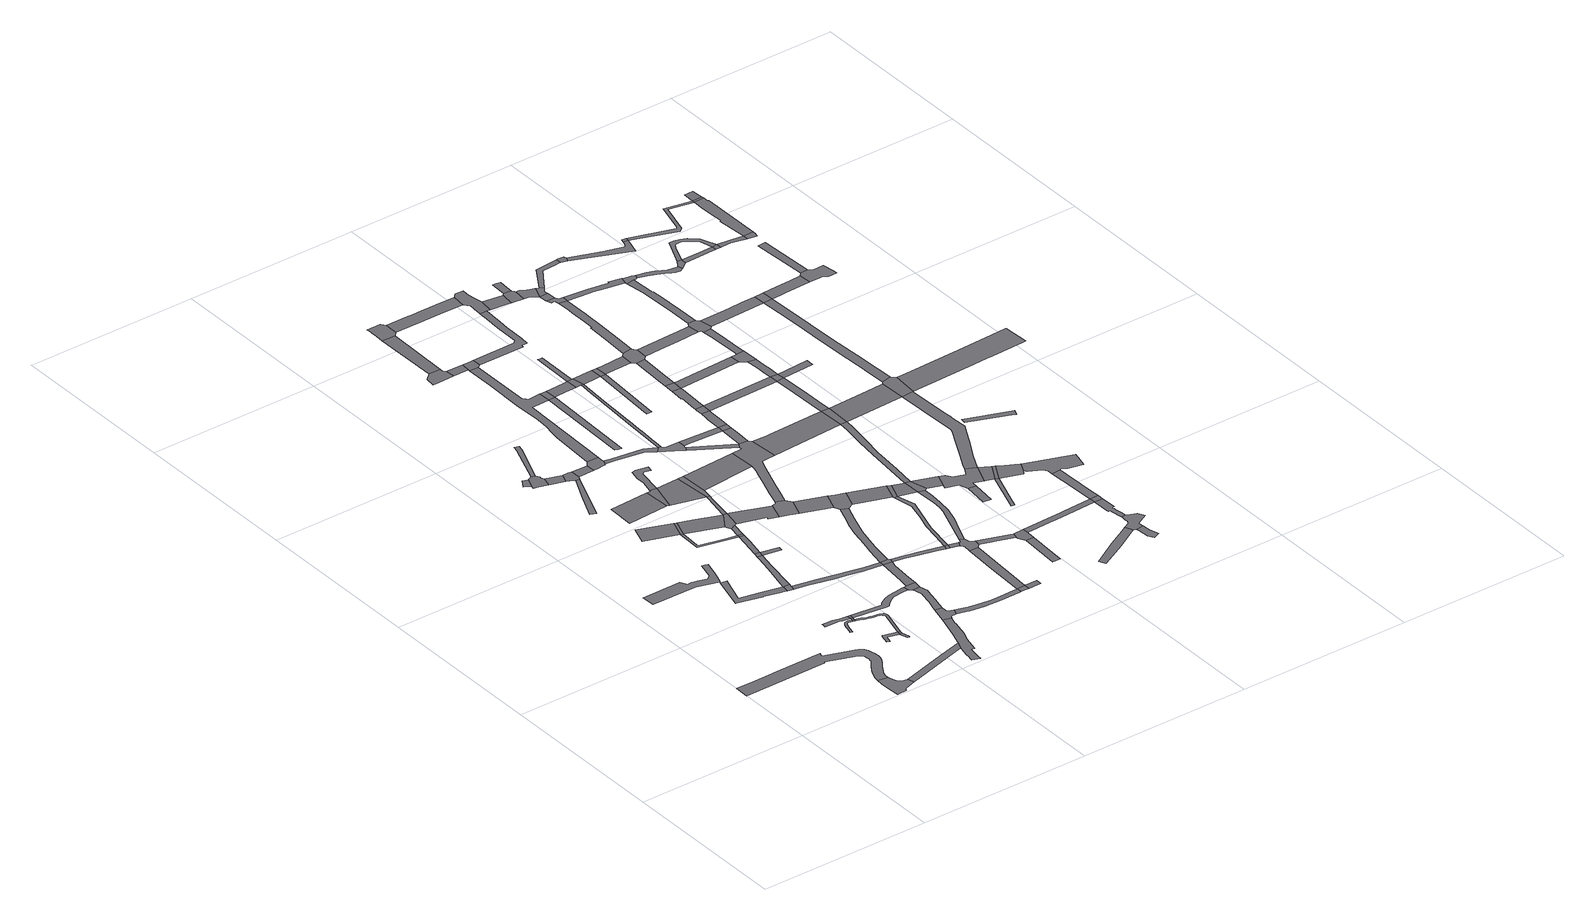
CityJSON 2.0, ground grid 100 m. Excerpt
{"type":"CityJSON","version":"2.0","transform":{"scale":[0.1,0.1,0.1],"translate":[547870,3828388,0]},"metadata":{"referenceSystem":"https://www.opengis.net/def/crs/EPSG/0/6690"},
"CityObjects":{
"road1":{"type":"Road","attributes":{"RoadStructureAttribute.sectionType":"1"},"geometry":[{"type":"MultiSurface","lod":"1","boundaries":[[[0,1,2,3,4,5,6,7,8,9,10,11,12,13,14,15,16,17,18,19,20,21,22,23,24,25,26,27,28,29,30,31,32,33,34,35,36,37,38,39,40,41,42]]]}]},
"road2":{"type":"Road","geometry":[{"type":"MultiSurface","lod":"1","boundaries":[[[41,43,44,45,46,47,48,49,50,51,52,53,54,55,42]]]}]},
"road3":{"type":"Road","attributes":{"RoadStructureAttribute.sectionType":"1"},"geometry":[{"type":"MultiSurface","lod":"1","boundaries":[[[56,57,58,59,60,61,62,63,64,65,66,67,68,69,70,71,72,73,74,75,76,77]]]}]},
"road4":{"type":"Road","attributes":{"RoadStructureAttribute.sectionType":"1"},"geometry":[{"type":"MultiSurface","lod":"1","boundaries":[[[78,79,80,51,50]]]}]},
"road5":{"type":"Road","attributes":{"RoadStructureAttribute.sectionType":"1"},"geometry":[{"type":"MultiSurface","lod":"1","boundaries":[[[81,82,83,84,85,86,87,88,89,90,91,92,93,94,95,96,97]]]}]},
"road6":{"type":"Road","geometry":[{"type":"MultiSurface","lod":"1","boundaries":[[[98,99,100,101,102,103,104,105,106]]]}]},
"road7":{"type":"Road","geometry":[{"type":"MultiSurface","lod":"1","boundaries":[[[107,108,109,110,111,112,113,114,115,116,117,118,119,120,121,122,123,124,125,126,127,128]]]}]},
"road8":{"type":"Road","geometry":[{"type":"MultiSurface","lod":"1","boundaries":[[[129,130,131,132,133,134,135,136,137,138,139]]]}]},
"road9":{"type":"Road","geometry":[{"type":"MultiSurface","lod":"1","boundaries":[[[128,127,140,141]]]}]},
"road10":{"type":"Road","attributes":{"RoadStructureAttribute.sectionType":"1"},"geometry":[{"type":"MultiSurface","lod":"1","boundaries":[[[105,128,141,142]]]}]},
"road11":{"type":"Road","geometry":[{"type":"MultiSurface","lod":"1","boundaries":[[[106,105,142,143]]]}]},
"road12":{"type":"Road","attributes":{"RoadStructureAttribute.sectionType":"1"},"geometry":[{"type":"MultiSurface","lod":"1","boundaries":[[[144,145,146,147,138]]]}]},
"road13":{"type":"Road","geometry":[{"type":"MultiSurface","lod":"1","boundaries":[[[139,138,147,148]]]}]},
"road14":{"type":"Road","geometry":[{"type":"MultiSurface","lod":"1","boundaries":[[[97,96,149,150,151,152]]]}]},
"road15":{"type":"Road","attributes":{"RoadStructureAttribute.sectionType":"1"},"geometry":[{"type":"MultiSurface","lod":"1","boundaries":[[[153,154,155,156,157,158,159,160,161,162,163,164,165,166,167,168,141,140,169,170,171,172,173,174,175,176,177,178,179,180,181,182,139,148]]]}]},
"road16":{"type":"Road","attributes":{"RoadStructureAttribute.sectionType":"1"},"geometry":[{"type":"MultiSurface","lod":"1","boundaries":[[[183,184,185,186]]]}]},
"road17":{"type":"Road","attributes":{"function":"3","RoadStructureAttribute.sectionType":"1"},"geometry":[{"type":"MultiSurface","lod":"1","boundaries":[[[187,188,189,190,191]]]}]},
"road18":{"type":"Road","geometry":[{"type":"MultiSurface","lod":"1","boundaries":[[[192,186,185,193,194,195,196,197,198,199,200,201]]]}]},
"road19":{"type":"Road","attributes":{"RoadStructureAttribute.sectionType":"1"},"geometry":[{"type":"MultiSurface","lod":"1","boundaries":[[[202,203,204,205,206,207]]]}]},
"road20":{"type":"Road","attributes":{"RoadStructureAttribute.sectionType":"1"},"geometry":[{"type":"MultiSurface","lod":"1","boundaries":[[[208,209,210,97,152,211,212,213]]]}]},
"road21":{"type":"Road","geometry":[{"type":"MultiSurface","lod":"1","boundaries":[[[191,190,214,215]]]}]},
"road22":{"type":"Road","attributes":{"RoadStructureAttribute.sectionType":"1"},"geometry":[{"type":"MultiSurface","lod":"1","boundaries":[[[197,196,216,217]]]}]},
"road23":{"type":"Road","attributes":{"RoadStructureAttribute.sectionType":"1"},"geometry":[{"type":"MultiSurface","lod":"1","boundaries":[[[218,219,220,221,222,223,224,225,226,227,228,229,230,231,232,233,234,235,236,237,238,239,240]]]}]},
"road24":{"type":"Road","attributes":{"RoadStructureAttribute.sectionType":"1"},"geometry":[{"type":"MultiSurface","lod":"1","boundaries":[[[241,242,243,244,245,246,247,248,249,250,143,142,251,252,253,254,255,256,257,258]]]}]},
"road25":{"type":"Road","attributes":{"function":"3","RoadStructureAttribute.sectionType":"1"},"geometry":[{"type":"MultiSurface","lod":"1","boundaries":[[[259,260,261,262]]]}]},
"road26":{"type":"Road","attributes":{"RoadStructureAttribute.sectionType":"1"},"geometry":[{"type":"MultiSurface","lod":"1","boundaries":[[[190,263,264,265,266,267,268,269,270,271,214]]]}]},
"road27":{"type":"Road","geometry":[{"type":"MultiSurface","lod":"1","boundaries":[[[272,208,213,273]]]}]},
"road28":{"type":"Road","attributes":{"RoadStructureAttribute.sectionType":"1"},"geometry":[{"type":"MultiSurface","lod":"1","boundaries":[[[274,275,276,277,192,201]]]}]},
"road29":{"type":"Road","geometry":[{"type":"MultiSurface","lod":"1","boundaries":[[[278,217,216,279,202,207,280,281]]]}]},
"road30":{"type":"Road","attributes":{"RoadStructureAttribute.sectionType":"1"},"geometry":[{"type":"MultiSurface","lod":"1","boundaries":[[[266,282,272,273,283,284]]]}]},
"road31":{"type":"Road","geometry":[{"type":"MultiSurface","lod":"1","boundaries":[[[285,286,287,273,213]]]}]},
"road32":{"type":"Road","attributes":{"function":"3","RoadStructureAttribute.sectionType":"1"},"geometry":[{"type":"MultiSurface","lod":"1","boundaries":[[[288,215,214,289,290]]]}]},
"road33":{"type":"Road","attributes":{"RoadStructureAttribute.sectionType":"1"},"geometry":[{"type":"MultiSurface","lod":"1","boundaries":[[[291,292,293,294,295,151,150,296,297,298,299,300,301,302,303,304,305]]]}]},
"road34":{"type":"Road","geometry":[{"type":"MultiSurface","lod":"1","boundaries":[[[267,266,284,306]]]}]},
"road35":{"type":"Road","attributes":{"RoadStructureAttribute.sectionType":"1"},"geometry":[{"type":"MultiSurface","lod":"1","boundaries":[[[281,280,307,308,309]]]}]},
"road36":{"type":"Road","attributes":{"RoadStructureAttribute.sectionType":"1"},"geometry":[{"type":"MultiSurface","lod":"1","boundaries":[[[310,311,267,306]]]}]},
"road37":{"type":"Road","geometry":[{"type":"MultiSurface","lod":"1","boundaries":[[[312,313,218,240,314,315,316,317,318,319,320,321,322]]]}]},
"road38":{"type":"Road","geometry":[{"type":"MultiSurface","lod":"1","boundaries":[[[323,324,259,262,325,326]]]}]},
"road39":{"type":"Road","geometry":[{"type":"MultiSurface","lod":"1","boundaries":[[[290,289,311,310,327,328]]]}]},
"road40":{"type":"Road","attributes":{"RoadStructureAttribute.sectionType":"1"},"geometry":[{"type":"MultiSurface","lod":"1","boundaries":[[[329,330,331,332,333,334,335,336,337,338,339,312,322]]]}]},
"road41":{"type":"Road","geometry":[{"type":"MultiSurface","lod":"1","boundaries":[[[340,309,308,307,341,342,343,344,345,346,347,348,349]]]}]},
"road42":{"type":"Road","geometry":[{"type":"MultiSurface","lod":"1","boundaries":[[[350,351,241,258,352,335,334,353]]]}]},
"road43":{"type":"Road","geometry":[{"type":"MultiSurface","lod":"1","boundaries":[[[354,326,325,355,356]]]}]},
"road44":{"type":"Road","attributes":{"RoadStructureAttribute.sectionType":"1"},"geometry":[{"type":"MultiSurface","lod":"1","boundaries":[[[356,357,358,290,328,359,360]]]}]},
"road45":{"type":"Road","geometry":[{"type":"MultiSurface","lod":"1","boundaries":[[[361,362,363,364,365,366,367,368,323,326]]]}]},
"road46":{"type":"Road","attributes":{"RoadStructureAttribute.sectionType":"1"},"geometry":[{"type":"MultiSurface","lod":"1","boundaries":[[[304,369,370,350,353,371,372,373,374]]]}]},
"road47":{"type":"Road","attributes":{"function":"3","RoadStructureAttribute.sectionType":"1"},"geometry":[{"type":"MultiSurface","lod":"1","boundaries":[[[328,327,375,376,377,378]]]}]},
"road48":{"type":"Road","attributes":{"RoadStructureAttribute.sectionType":"1"},"geometry":[{"type":"MultiSurface","lod":"1","boundaries":[[[379,354,356,360,380,381]]]}]},
"road49":{"type":"Road","geometry":[{"type":"MultiSurface","lod":"1","boundaries":[[[305,304,374,382,383,384]]]}]},
"road50":{"type":"Road","attributes":{"RoadStructureAttribute.sectionType":"1"},"geometry":[{"type":"MultiSurface","lod":"1","boundaries":[[[385,386,387,388,389,390,318,317,391,392,393,394,395,396,397,398,399,400]]]}]},
"road51":{"type":"Road","attributes":{"RoadStructureAttribute.sectionType":"1"},"geometry":[{"type":"MultiSurface","lod":"1","boundaries":[[[401,402,346,345,403,404,405,406]]]}]},
"road52":{"type":"Road","geometry":[{"type":"MultiSurface","lod":"1","boundaries":[[[407,408,409,410,411,412,413,414,415,416,417]]]}]},
"road53":{"type":"Road","geometry":[{"type":"MultiSurface","lod":"1","boundaries":[[[418,419,378,377,420,421,422,423]]]}]},
"road54":{"type":"Road","attributes":{"RoadStructureAttribute.sectionType":"1"},"geometry":[{"type":"MultiSurface","lod":"1","boundaries":[[[424,425,426,427,428,429,430,340,349,431,432,433,434,435,436,437,438,439,440,441,442]]]}]},
"road55":{"type":"Road","attributes":{"RoadStructureAttribute.sectionType":"1"},"geometry":[{"type":"MultiSurface","lod":"1","boundaries":[[[443,444,445,446,447,448,305,384,449,450,451,452,453]]]}]},
"road56":{"type":"Road","attributes":{"RoadStructureAttribute.sectionType":"1"},"geometry":[{"type":"MultiSurface","lod":"1","boundaries":[[[434,454,455,456,457,458]]]}]},
"road57":{"type":"Road","attributes":{"RoadStructureAttribute.sectionType":"1"},"geometry":[{"type":"MultiSurface","lod":"1","boundaries":[[[459,407,417,460]]]}]},
"road58":{"type":"Road","attributes":{"RoadStructureAttribute.sectionType":"1"},"geometry":[{"type":"MultiSurface","lod":"1","boundaries":[[[461,462,382,374,463,464,465,466,467]]]}]},
"road59":{"type":"Road","attributes":{"RoadStructureAttribute.sectionType":"1"},"geometry":[{"type":"MultiSurface","lod":"1","boundaries":[[[415,414,468,469]]]}]},
"road60":{"type":"Road","attributes":{"function":"3","RoadStructureAttribute.sectionType":"1"},"geometry":[{"type":"MultiSurface","lod":"1","boundaries":[[[470,379,381,471,472]]]}]},
"road61":{"type":"Road","geometry":[{"type":"MultiSurface","lod":"1","boundaries":[[[473,400,399,474,475,476]]]}]},
"road62":{"type":"Road","geometry":[{"type":"MultiSurface","lod":"1","boundaries":[[[406,405,477,478,479,480,481,482,483,484,485,486]]]}]},
"road63":{"type":"Road","attributes":{"function":"3","RoadStructureAttribute.sectionType":"1"},"geometry":[{"type":"MultiSurface","lod":"1","boundaries":[[[422,421,487,488]]]}]},
"road64":{"type":"Road","geometry":[{"type":"MultiSurface","lod":"1","boundaries":[[[489,490,491,492,459,460,493,494,495,496]]]}]},
"road65":{"type":"Road","geometry":[{"type":"MultiSurface","lod":"1","boundaries":[[[497,498,469,468,424,442,499,500]]]}]},
"road66":{"type":"Road","geometry":[{"type":"MultiSurface","lod":"1","boundaries":[[[501,502,435,434,458]]]}]},
"road67":{"type":"Road","geometry":[{"type":"MultiSurface","lod":"1","boundaries":[[[503,504,505,473,476]]]}]},
"road68":{"type":"Road","attributes":{"RoadStructureAttribute.sectionType":"1"},"geometry":[{"type":"MultiSurface","lod":"1","boundaries":[[[506,507,400,473,508]]]}]},
"road69":{"type":"Road","geometry":[{"type":"MultiSurface","lod":"1","boundaries":[[[467,466,509,510]]]}]},
"road70":{"type":"Road","attributes":{"RoadStructureAttribute.sectionType":"1"},"geometry":[{"type":"MultiSurface","lod":"1","boundaries":[[[511,512,513,514,406,486,515,516,517,518,519,520,521,522,523,524]]]}]},
"road71":{"type":"Road","geometry":[{"type":"MultiSurface","lod":"1","boundaries":[[[525,526,527,528,470,472,529,530,531,532,533,418,423,534,535,536,537,538,539,540,541,542,543,544,545]]]}]},
"road72":{"type":"Road","geometry":[{"type":"MultiSurface","lod":"1","boundaries":[[[546,488,487,443,453,547,548]]]}]},
"road73":{"type":"Road","attributes":{"RoadStructureAttribute.sectionType":"1"},"geometry":[{"type":"MultiSurface","lod":"1","boundaries":[[[510,509,549,550]]]}]},
"road74":{"type":"Road","attributes":{"RoadStructureAttribute.sectionType":"1"},"geometry":[{"type":"MultiSurface","lod":"1","boundaries":[[[551,552,501,458,553,554,555]]]}]},
"road75":{"type":"Road","attributes":{"RoadStructureAttribute.sectionType":"1"},"geometry":[{"type":"MultiSurface","lod":"1","boundaries":[[[556,557,479,478,558,559,526,525]]]}]},
"road76":{"type":"Road","geometry":[{"type":"MultiSurface","lod":"1","boundaries":[[[560,561,562,550,549,563,564,565,566,506,508,567,568,569,570,571,572,573]]]}]},
"road77":{"type":"Road","attributes":{"RoadStructureAttribute.sectionType":"1"},"geometry":[{"type":"MultiSurface","lod":"1","boundaries":[[[574,575,483,482,481,576,577,578,579]]]}]},
"road78":{"type":"Road","attributes":{"RoadStructureAttribute.sectionType":"1"},"geometry":[{"type":"MultiSurface","lod":"1","boundaries":[[[580,581,582,583,584,585,586,587,467,510]]]}]},
"road79":{"type":"Road","geometry":[{"type":"MultiSurface","lod":"1","boundaries":[[[588,589,551,555,590,511,524]]]}]},
"road80":{"type":"Road","attributes":{"function":"3","RoadStructureAttribute.sectionType":"1"},"geometry":[{"type":"MultiSurface","lod":"1","boundaries":[[[548,547,591,592]]]}]},
"road81":{"type":"Road","geometry":[{"type":"MultiSurface","lod":"1","boundaries":[[[593,594,595,551,589]]]}]},
"road82":{"type":"Road","attributes":{"RoadStructureAttribute.sectionType":"1"},"geometry":[{"type":"MultiSurface","lod":"1","boundaries":[[[596,597,598,599,600,601,602,603,500,499,604,605,606,607,608,609,610,611,612]]]}]},
"road83":{"type":"Road","attributes":{"RoadStructureAttribute.sectionType":"1"},"geometry":[{"type":"MultiSurface","lod":"1","boundaries":[[[613,614,615,616,617,495,494,618,619,620,621,622,623]]]}]},
"road84":{"type":"Road","attributes":{"RoadStructureAttribute.sectionType":"1"},"geometry":[{"type":"MultiSurface","lod":"1","boundaries":[[[624,625,626,627,628]]]}]},
"road85":{"type":"Road","attributes":{"RoadStructureAttribute.sectionType":"1"},"geometry":[{"type":"MultiSurface","lod":"1","boundaries":[[[629,630,588,524,631,632,624]]]}]},
"road86":{"type":"Road","geometry":[{"type":"MultiSurface","lod":"1","boundaries":[[[578,633,634,545,544,635,636,637]]]}]},
"road87":{"type":"Road","attributes":{"RoadStructureAttribute.sectionType":"1"},"geometry":[{"type":"MultiSurface","lod":"1","boundaries":[[[638,569,568,639,640,641,642]]]}]},
"road88":{"type":"Road","attributes":{"RoadStructureAttribute.sectionType":"1"},"geometry":[{"type":"MultiSurface","lod":"1","boundaries":[[[643,644,645,646,560,573,647,648,649,650,651,652]]]}]},
"road89":{"type":"Road","geometry":[{"type":"MultiSurface","lod":"1","boundaries":[[[579,578,637,653]]]}]},
"road90":{"type":"Road","geometry":[{"type":"MultiSurface","lod":"1","boundaries":[[[592,591,583,582,654]]]}]},
"road91":{"type":"Road","attributes":{"RoadStructureAttribute.sectionType":"1"},"geometry":[{"type":"MultiSurface","lod":"1","boundaries":[[[655,656,657,658,659]]]}]},
"road92":{"type":"Road","attributes":{"RoadStructureAttribute.sectionType":"1"},"geometry":[{"type":"MultiSurface","lod":"1","boundaries":[[[660,661,662,579,653,663,664,665]]]}]},
"road93":{"type":"Road","geometry":[{"type":"MultiSurface","lod":"1","boundaries":[[[666,629,624,628]]]}]},
"road94":{"type":"Road","attributes":{"function":"3","RoadStructureAttribute.sectionType":"1"},"geometry":[{"type":"MultiSurface","lod":"1","boundaries":[[[667,654,582,643,668]]]}]},
"road95":{"type":"Road","geometry":[{"type":"MultiSurface","lod":"1","boundaries":[[[669,670,660,665,671]]]}]},
"road96":{"type":"Road","geometry":[{"type":"MultiSurface","lod":"1","boundaries":[[[672,642,641,673,655,659,674,675]]]}]},
"road97":{"type":"Road","attributes":{"RoadStructureAttribute.sectionType":"1"},"geometry":[{"type":"MultiSurface","lod":"1","boundaries":[[[676,677,678,679,669,671,680,681,682,683]]]}]},
"road98":{"type":"Road","geometry":[{"type":"MultiSurface","lod":"1","boundaries":[[[668,643,652,684,685]]]}]},
"road99":{"type":"Road","attributes":{"RoadStructureAttribute.sectionType":"1"},"geometry":[{"type":"MultiSurface","lod":"1","boundaries":[[[686,687,666,628,688,689]]]}]},
"road100":{"type":"Road","geometry":[{"type":"MultiSurface","lod":"1","boundaries":[[[690,676,683,691]]]}]},
"road101":{"type":"Road","attributes":{"function":"3","RoadStructureAttribute.sectionType":"1"},"geometry":[{"type":"MultiSurface","lod":"1","boundaries":[[[692,693,694,695,542,541,696,697]]]}]},
"road102":{"type":"Road","geometry":[{"type":"MultiSurface","lod":"1","boundaries":[[[698,699,623,622,700,701,702,703,596,612,704,705,706,707,708,709]]]}]},
"road103":{"type":"Road","attributes":{"function":"3","RoadStructureAttribute.sectionType":"1"},"geometry":[{"type":"MultiSurface","lod":"1","boundaries":[[[685,684,710,711]]]}]},
"road104":{"type":"Road","attributes":{"RoadStructureAttribute.sectionType":"1"},"geometry":[{"type":"MultiSurface","lod":"1","boundaries":[[[712,713,714,715,716,717,690,691]]]}]},
"road105":{"type":"Road","geometry":[{"type":"MultiSurface","lod":"1","boundaries":[[[718,719,720,721]]]}]},
"road106":{"type":"Road","attributes":{"RoadStructureAttribute.sectionType":"1"},"geometry":[{"type":"MultiSurface","lod":"1","boundaries":[[[722,723,724,725,726,727,697,728,729,730,668,685]]]}]},
"road107":{"type":"Road","attributes":{"RoadStructureAttribute.sectionType":"1"},"geometry":[{"type":"MultiSurface","lod":"1","boundaries":[[[705,704,731,732,733]]]}]},
"road108":{"type":"Road","geometry":[{"type":"MultiSurface","lod":"1","boundaries":[[[734,735,736,737,738,739,686,689,740,741,716,715,742,743]]]}]},
"road109":{"type":"Road","attributes":{"RoadStructureAttribute.sectionType":"1"},"geometry":[{"type":"MultiSurface","lod":"1","boundaries":[[[744,745,746,747,748,749,750,751,752,753]]]}]},
"road110":{"type":"Road","attributes":{"RoadStructureAttribute.sectionType":"1"},"geometry":[{"type":"MultiSurface","lod":"1","boundaries":[[[754,671,665,755]]]}]},
"road111":{"type":"Road","geometry":[{"type":"MultiSurface","lod":"1","boundaries":[[[756,757,758,711,710,759,760,761,718,721,762,763,764,765,766]]]}]},
"road112":{"type":"Road","attributes":{"RoadStructureAttribute.sectionType":"1"},"geometry":[{"type":"MultiSurface","lod":"1","boundaries":[[[767,768,769,770,672,675,771,772,773,774,775]]]}]},
"road113":{"type":"Road","geometry":[{"type":"MultiSurface","lod":"1","boundaries":[[[776,777,778,779,780,781,782]]]}]},
"road114":{"type":"Road","geometry":[{"type":"MultiSurface","lod":"1","boundaries":[[[783,784,733,732,785,786,787,788]]]}]},
"road115":{"type":"Road","attributes":{"RoadStructureAttribute.sectionType":"1"},"geometry":[{"type":"MultiSurface","lod":"1","boundaries":[[[789,691,683,790]]]}]},
"road116":{"type":"Road","attributes":{"RoadStructureAttribute.sectionType":"1"},"geometry":[{"type":"MultiSurface","lod":"1","boundaries":[[[791,792,793,794,795,796,797,737,736,798,799,800,801,802]]]}]},
"road117":{"type":"Road","geometry":[{"type":"MultiSurface","lod":"1","boundaries":[[[803,804,805,806,807,808,783,788]]]}]},
"road118":{"type":"Road","geometry":[{"type":"MultiSurface","lod":"1","boundaries":[[[692,697,727,809]]]}]},
"road119":{"type":"Road","attributes":{"RoadStructureAttribute.sectionType":"1"},"geometry":[{"type":"MultiSurface","lod":"1","boundaries":[[[810,811,812,786,785,813,814,815]]]}]},
"road120":{"type":"Road","attributes":{"function":"3","RoadStructureAttribute.sectionType":"1"},"geometry":[{"type":"MultiSurface","lod":"1","boundaries":[[[765,764,776,816]]]}]},
"road121":{"type":"Road","attributes":{"RoadStructureAttribute.sectionType":"1"},"geometry":[{"type":"MultiSurface","lod":"1","boundaries":[[[817,814,818,819]]]}]},
"road122":{"type":"Road","geometry":[{"type":"MultiSurface","lod":"1","boundaries":[[[818,820,821,822,791,802,823,824,819]]]}]},
"road123":{"type":"Road","geometry":[{"type":"MultiSurface","lod":"1","boundaries":[[[816,776,782,825]]]}]},
"road124":{"type":"Road","attributes":{"RoadStructureAttribute.sectionType":"1"},"geometry":[{"type":"MultiSurface","lod":"1","boundaries":[[[826,827,828,829,830,831,832,833]]]}]},
"road125":{"type":"Road","geometry":[{"type":"MultiSurface","lod":"1","boundaries":[[[834,815,814,817,835,836,837]]]}]},
"road126":{"type":"Road","attributes":{"RoadStructureAttribute.sectionType":"1"},"geometry":[{"type":"MultiSurface","lod":"1","boundaries":[[[838,839,840,841,755,842,843,692,809]]]}]},
"road127":{"type":"Road","attributes":{"RoadStructureAttribute.sectionType":"1"},"geometry":[{"type":"MultiSurface","lod":"1","boundaries":[[[844,845,846,743,742,847,848,849]]]}]},
"road128":{"type":"Road","geometry":[{"type":"MultiSurface","lod":"1","boundaries":[[[850,851,852,853,854,855,856,857,744,753,858,833,832,859,860,861]]]}]},
"road129":{"type":"Road","attributes":{"function":"3","RoadStructureAttribute.sectionType":"1"},"geometry":[{"type":"MultiSurface","lod":"1","boundaries":[[[862,825,782,863,864,865]]]}]},
"road130":{"type":"Road","geometry":[{"type":"MultiSurface","lod":"1","boundaries":[[[754,755,841,866]]]}]},
"road131":{"type":"Road","attributes":{"RoadStructureAttribute.sectionType":"1"},"geometry":[{"type":"MultiSurface","lod":"1","boundaries":[[[775,867,868,869,870,871,872,873,852,851,874,875,876,877,878,879,880,881,882]]]}]},
"road132":{"type":"Road","attributes":{"RoadStructureAttribute.sectionType":"1"},"geometry":[{"type":"MultiSurface","lod":"1","boundaries":[[[883,884,885,754,866,886,887,888]]]}]},
"road133":{"type":"Road","geometry":[{"type":"MultiSurface","lod":"1","boundaries":[[[889,767,775,882]]]}]},
"road134":{"type":"Road","geometry":[{"type":"MultiSurface","lod":"1","boundaries":[[[890,891,789,790,883,888]]]}]},
"road135":{"type":"Road","attributes":{"function":"3","RoadStructureAttribute.sectionType":"1"},"geometry":[{"type":"MultiSurface","lod":"1","boundaries":[[[892,893,894,809,727,895,896]]]}]},
"road136":{"type":"Road","attributes":{"RoadStructureAttribute.sectionType":"1"},"geometry":[{"type":"MultiSurface","lod":"1","boundaries":[[[897,898,899,900,901,902,767,889]]]}]},
"road137":{"type":"Road","attributes":{"RoadStructureAttribute.sectionType":"1"},"geometry":[{"type":"MultiSurface","lod":"1","boundaries":[[[903,904,905,906,907,908,909,910,911,912,913,914,915,896,916,917,918,919,920,921,922,923,924,925,766,765]]]}]},
"road138":{"type":"Road","attributes":{"RoadStructureAttribute.sectionType":"1"},"geometry":[{"type":"MultiSurface","lod":"1","boundaries":[[[926,927,837,836,928,929,930,931]]]}]},
"road139":{"type":"Road","attributes":{"RoadStructureAttribute.sectionType":"1"},"geometry":[{"type":"MultiSurface","lod":"1","boundaries":[[[932,933,934,935,936,937,938,891,890]]]}]},
"road140":{"type":"Road","attributes":{"RoadStructureAttribute.sectionType":"1"},"geometry":[{"type":"MultiSurface","lod":"1","boundaries":[[[939,940,941,823,802,942,943,944,945,946]]]}]},
"road141":{"type":"Road","geometry":[{"type":"MultiSurface","lod":"1","boundaries":[[[947,948,949,866,841]]]}]},
"road142":{"type":"Road","geometry":[{"type":"MultiSurface","lod":"1","boundaries":[[[950,844,849,951,952,953,935,934,954,955,956]]]}]},
"road143":{"type":"Road","geometry":[{"type":"MultiSurface","lod":"1","boundaries":[[[957,958,865,864,959,960,961,901,900,962,963,964,965]]]}]},
"road144":{"type":"Road","attributes":{"RoadStructureAttribute.sectionType":"1"},"geometry":[{"type":"MultiSurface","lod":"1","boundaries":[[[966,967,968,969,970,971,972,973,974,975,950,956]]]}]},
"road145":{"type":"Road","geometry":[{"type":"MultiSurface","lod":"1","boundaries":[[[976,926,931,977,978,979]]]}]},
"road146":{"type":"Road","geometry":[{"type":"MultiSurface","lod":"1","boundaries":[[[980,981,892,896,915,982]]]}]},
"road147":{"type":"Road","geometry":[{"type":"MultiSurface","lod":"1","boundaries":[[[983,984,946,945,972,971,985,986,987,988]]]}]},
"road148":{"type":"Road","attributes":{"RoadStructureAttribute.sectionType":"1"},"geometry":[{"type":"MultiSurface","lod":"1","boundaries":[[[989,990,991,992,993,994]]]}]},
"road149":{"type":"Road","attributes":{"RoadStructureAttribute.sectionType":"1"},"geometry":[{"type":"MultiSurface","lod":"1","boundaries":[[[995,996,997,998,955,954,999,1000,1001]]]}]},
"road150":{"type":"Road","attributes":{"RoadStructureAttribute.sectionType":"1"},"geometry":[{"type":"MultiSurface","lod":"1","boundaries":[[[1002,1003,1004,1005,1006,978,977,1007,1008,1009,1010,1011,1012]]]}]},
"road151":{"type":"Road","attributes":{"RoadStructureAttribute.sectionType":"1"},"geometry":[{"type":"MultiSurface","lod":"1","boundaries":[[[1013,1014,1015,1016,1017,1001,1018,1019,1020,1021,1022,1023,1024,981,980]]]}]},
"road152":{"type":"Road","attributes":{"RoadStructureAttribute.sectionType":"1"},"geometry":[{"type":"MultiSurface","lod":"1","boundaries":[[[1025,1026,1027,1028,1029,1030,988,987,1031,1032,1033,1034,1035,1036,1037,1038,1039,1040,1041]]]}]},
"road153":{"type":"Road","geometry":[{"type":"MultiSurface","lod":"1","boundaries":[[[1042,995,1001,1017]]]}]},
"road154":{"type":"Road","geometry":[{"type":"MultiSurface","lod":"1","boundaries":[[[1043,1044,1041,1040,1045,1046]]]}]},
"road155":{"type":"Road","geometry":[{"type":"MultiSurface","lod":"1","boundaries":[[[1047,1012,1011,1048]]]}]},
"road156":{"type":"Road","attributes":{"function":"3","RoadStructureAttribute.sectionType":"1"},"geometry":[{"type":"MultiSurface","lod":"1","boundaries":[[[1049,1050,1051,1052,1053,1054,982,915,1055,1056,1057,1058,1059,1060]]]}]},
"road157":{"type":"Road","attributes":{"RoadStructureAttribute.sectionType":"1"},"geometry":[{"type":"MultiSurface","lod":"1","boundaries":[[[1061,1062,1046,1045,1063,1064]]]}]},
"road158":{"type":"Road","attributes":{"RoadStructureAttribute.sectionType":"1"},"geometry":[{"type":"MultiSurface","lod":"1","boundaries":[[[1065,1066,1067,1068,1042,1017,1069,1070,1071]]]}]},
"road159":{"type":"Road","attributes":{"RoadStructureAttribute.sectionType":"1"},"geometry":[{"type":"MultiSurface","lod":"1","boundaries":[[[1072,1073,1074,1075,1076,1077,1078,1079,1080,1081,1082,1043,1046,1083,1084,1085,1086,1087,1088,1089,1090,1091,1061,1092]]]}]},
"road160":{"type":"Road","geometry":[{"type":"MultiSurface","lod":"1","boundaries":[[[1092,1061,1064,1093]]]}]},
"road161":{"type":"Road","attributes":{"RoadStructureAttribute.sectionType":"1"},"geometry":[{"type":"MultiSurface","lod":"1","boundaries":[[[1094,1095,1096,1048,1011,1097,1098,1099,1100,1101]]]}]},
"road162":{"type":"Road","attributes":{"RoadStructureAttribute.sectionType":"1"},"geometry":[{"type":"MultiSurface","lod":"1","boundaries":[[[1102,1092,1093,1103,1104,1105,1106,1107]]]}]},
"road163":{"type":"Road","geometry":[{"type":"MultiSurface","lod":"1","boundaries":[[[1108,1109,1110,1065,1071,1111,1112,1113,1114,1115,1116]]]}]},
"road164":{"type":"Road","attributes":{"RoadStructureAttribute.sectionType":"1"},"geometry":[{"type":"MultiSurface","lod":"1","boundaries":[[[1117,1118,1119,1110,1109]]]}]},
"road165":{"type":"Road","geometry":[{"type":"MultiSurface","lod":"1","boundaries":[[[1107,1106,1120,1121,1122,1123,1124]]]}]},
"road166":{"type":"Road","attributes":{"RoadStructureAttribute.sectionType":"1"},"geometry":[{"type":"MultiSurface","lod":"1","boundaries":[[[1125,1126,1127,1100,1128,1129,1130,1131,1132,1107,1124]]]}]},
"road167":{"type":"Road","geometry":[{"type":"MultiSurface","lod":"1","boundaries":[[[1133,1101,1100,1127]]]}]},
"road168":{"type":"Road","attributes":{"RoadStructureAttribute.sectionType":"1"},"geometry":[{"type":"MultiSurface","lod":"1","boundaries":[[[1134,1135,1136,1101,1133,1137]]]}]}
},
"vertices":[
[660,179,0],[666,203,0],[673,218,0],[698,257,0],[715,280,0],[732,305,0],[739,325,0],[742,349,0],[740,374,0],[735,395,0],[730,416,0],[720,434,0],[705,446,0],[698,449,0],[680,457,0],[517,514,0],[518,520,0],[523,537,0],[509,537,0],[276,537,0],[183,537,0],[117,537,0],[116,537,0],[0,537,0],[0,453,0],[488,455,0],[489,455,0],[490,455,0],[494,464,0],[660,406,0],[672,399,0],[678,391,0],[682,382,0],[686,365,0],[687,350,0],[685,337,0],[683,330,0],[670,312,0],[652,288,0],[624,242,0],[608,200,0],[601,168,0],[660,158,0],
[599,133,0],[601,80,0],[604,9,0],[661,11,0],[667,23,0],[680,31,0],[697,36,0],[738,48,0],[727,88,0],[714,88,0],[697,91,0],[678,108,0],[666,131,0],
[394,1395,0],[400,1393,0],[401,1394,0],[404,1394,0],[526,1358,0],[527,1358,0],[540,1402,0],[549,1431,0],[575,1521,0],[558,1525,0],[540,1530,0],[519,1438,0],[519,1435,0],[494,1417,0],[441,1432,0],[414,1436,0],[409,1438,0],[403,1440,0],[383,1439,0],[362,1475,0],[134,1475,0],[135,1396,0],
[1111,154,0],[1126,197,0],[994,164,0],
[745,1133,0],[626,1159,0],[616,1161,0],[506,1185,0],[556,1341,0],[557,1343,0],[538,1347,0],[519,1350,0],[468,1161,0],[466,1155,0],[476,1152,0],[612,1121,0],[617,1120,0],[707,1097,0],[735,1091,0],[739,1090,0],[747,1132,0],
[793,730,0],[755,738,0],[693,742,0],[692,729,0],[691,717,0],[776,710,0],[793,705,0],[838,699,0],[836,726,0],
[822,688,0],[812,690,0],[805,690,0],[796,688,0],[790,685,0],[784,679,0],[779,670,0],[771,646,0],[767,631,0],[760,600,0],[772,597,0],[779,628,0],[783,643,0],[791,664,0],[794,671,0],[798,675,0],[800,676,0],[806,677,0],[810,677,0],[819,675,0],[831,672,0],[835,684,0],
[874,480,0],[870,481,0],[867,479,0],[862,473,0],[849,419,0],[867,414,0],[877,451,0],[879,453,0],[882,453,0],[944,437,0],[950,461,0],
[843,668,0],[847,681,0],
[851,698,0],
[854,724,0],
[958,389,0],[968,386,0],[971,397,0],[959,438,0],
[964,457,0],
[743,1089,0],[775,1082,0],[781,1112,0],[784,1128,0],
[1003,602,0],[1003,613,0],[1003,618,0],[1001,626,0],[999,630,0],[996,634,0],[988,639,0],[978,644,0],[968,647,0],[951,649,0],[933,651,0],[925,653,0],[911,657,0],[892,665,0],[882,669,0],[870,674,0],[866,661,0],[878,657,0],[887,653,0],[907,645,0],[921,640,0],[931,638,0],[950,636,0],[965,634,0],[973,632,0],[979,629,0],[982,626,0],[986,622,0],[987,617,0],[989,606,0],
[300,2684,0],[272,2637,0],[307,2616,0],[331,2675,0],
[576,1951,0],[477,1989,0],[440,1886,0],[630,1820,0],[664,1920,0],
[359,2688,0],[306,2604,0],[305,2598,0],[332,2591,0],[385,2576,0],[398,2633,0],[390,2649,0],[391,2651,0],[392,2660,0],[381,2681,0],
[516,2526,0],[512,2519,0],[444,2377,0],[383,2241,0],[416,2227,0],[537,2522,0],
[811,1427,0],[807,1406,0],[787,1311,0],[789,1146,0],[817,1317,0],[837,1423,0],
[645,1815,0],[679,1915,0],
[470,2549,0],[493,2603,0],
[1192,410,0],[1155,279,0],[1131,208,0],[1131,207,0],[1128,198,0],[1113,156,0],[1103,125,0],[1095,80,0],[1095,79,0],[1086,32,0],[1129,17,0],[1133,49,0],[1141,110,0],[1162,106,0],[1162,107,0],[1162,108,0],[1183,199,0],[1204,250,0],[1224,346,0],[1225,347,0],[1226,354,0],[1231,379,0],[1238,397,0],
[1220,763,0],[1210,762,0],[1160,757,0],[1115,749,0],[1080,738,0],[1064,728,0],[1048,718,0],[1044,714,0],[1036,705,0],[1021,703,0],[1045,671,0],[1046,670,0],[1059,673,0],[1067,681,0],[1093,703,0],[1128,724,0],[1193,732,0],[1223,730,0],
[726,2220,0],[493,2209,0],[491,2055,0],[733,2066,0],
[628,1784,0],[624,1674,0],[784,1640,0],[849,1627,0],[852,1641,0],[784,1653,0],[641,1684,0],[636,1696,0],[643,1792,0],
[816,1455,0],[843,1450,0],
[474,2914,0],[479,2942,0],[454,2949,0],[449,2922,0],
[527,2602,0],[507,2531,0],[545,2543,0],[547,2601,0],
[826,1510,0],[865,1558,0],[877,1622,0],
[944,1402,0],[946,1414,0],[949,1427,0],
[758,1888,0],[845,1740,0],[907,1833,0],
[1175,1028,0],[1121,1038,0],[1004,1064,0],[920,1082,0],[789,1111,0],[790,1079,0],[858,1065,0],[859,1065,0],[928,1049,0],[994,1035,0],[1072,1019,0],[1154,1002,0],[1261,986,0],[1262,986,0],[1265,1015,0],
[880,1636,0],
[642,2546,0],[641,2561,0],[640,2598,0],
[896,1722,0],[865,1706,0],
[1218,507,0],[1198,434,0],[1247,410,0],[1258,414,0],[1268,413,0],[1279,412,0],[1294,448,0],[1278,453,0],[1268,457,0],[1259,471,0],[1258,497,0],
[754,2232,0],[751,2221,0],[748,2062,0],[791,2223,0],
[908,1729,0],[928,1831,0],
[1266,532,0],[1277,581,0],[1294,659,0],[1296,668,0],[1297,669,0],[1285,718,0],[1244,717,0],[1255,660,0],[1255,658,0],[1238,581,0],[1227,542,0],
[664,2626,0],[677,2548,0],[701,2549,0],[718,2549,0],[722,2559,0],[724,2559,0],[730,2584,0],[730,2591,0],[730,2602,0],[731,2624,0],
[1239,764,0],[1233,764,0],[1233,724,0],[1293,764,0],
[927,2231,0],[929,2013,0],[939,2011,0],
[938,1995,0],[909,1838,0],[952,1972,0],[959,2009,0],
[816,2373,0],[831,2380,0],[868,2371,0],[877,2407,0],[807,2420,0],[782,2413,0],[770,2352,0],[771,2304,0],
[1245,821,0],[1238,772,0],[1294,820,0],[1305,948,0],[1314,976,0],[1316,983,0],
[1066,1680,0],[1062,1666,0],[1118,1648,0],[1150,1747,0],
[962,2232,0],[962,2030,0],[968,2068,0],
[1321,1008,0],[1318,1010,0],[1310,1015,0],
[1642,409,0],[1556,407,0],[1496,407,0],[1444,414,0],[1369,426,0],[1316,440,0],[1345,397,0],[1349,396,0],[1350,396,0],[1433,382,0],[1535,376,0],[1642,378,0],[1649,378,0],[1652,378,0],[1659,378,0],[1658,410,0],
[955,2549,0],[775,2577,0],[775,2550,0],[940,2524,0],[996,2488,0],[1024,2518,0],
[523,3738,0],[487,3706,0],[479,3647,0],[497,3647,0],[517,3648,0],[552,3649,0],[575,3650,0],[610,3651,0],[607,3706,0],[593,3721,0],[593,3736,0],
[1182,1768,0],[1178,1758,0],[1167,1633,0],[1217,1615,0],[1253,1714,0],[1229,1752,0],
[702,3637,0],[701,3471,0],[698,3231,0],[700,3076,0],[696,3001,0],[686,2949,0],[679,2891,0],[746,3186,0],[769,3186,0],[850,3189,0],[854,3190,0],[851,3259,0],[778,3256,0],[772,3261,0],[768,3265,0],[766,3266,0],[753,3277,0],[754,3593,0],[754,3637,0],
[1401,1519,0],[1371,1442,0],[1348,1383,0],[1324,1303,0],[1303,1202,0],[1286,1123,0],[1331,1141,0],[1339,1177,0],[1365,1294,0],[1406,1413,0],[1437,1500,0],
[837,2628,0],[856,2624,0],[874,2621,0],[874,2624,0],[894,3190,0],
[524,4120,0],[601,4118,0],
[1599,943,0],[1474,973,0],[1381,969,0],[1450,952,0],[1550,928,0],[1599,914,0],[1608,941,0],
[702,3650,0],[708,3703,0],
[1283,2249,0],[1281,2095,0],[1291,2096,0],
[1709,412,0],[1682,378,0],[1700,378,0],[1709,378,0],
[1066,2443,0],[1117,2411,0],[1131,2433,0],[1129,2441,0],[1133,2448,0],[1136,2490,0],[1136,2491,0],[1053,2495,0],[1038,2513,0],[1038,2515,0],
[1385,1554,0],[1421,1654,0],
[525,4244,0],[525,4231,0],[525,4194,0],[525,4167,0],[621,4139,0],[622,4139,0],[624,4218,0],[604,4244,0],
[761,3703,0],[761,3704,0],[774,3652,0],[773,3703,0],
[891,3260,0],[867,3259,0],
[1782,378,0],[1782,394,0],[1782,410,0],
[1683,829,0],[1669,632,0],[1734,825,0],
[1620,908,0],[1628,937,0],
[1063,3199,0],[1057,3113,0],[1046,2922,0],[1036,2753,0],[1041,2576,0],[1043,2598,0],[1043,2601,0],[1047,2680,0],[1048,2708,0],[1054,2788,0],[1055,2806,0],[1058,2872,0],[1067,3018,0],[1078,3198,0],
[1363,2298,0],[1346,2271,0],[1345,2268,0],[1344,2252,0],[1287,2078,0],[1281,2050,0],[1266,2010,0],[1249,1962,0],[1211,1854,0],[1256,1828,0],[1283,1901,0],[1331,2038,0],[1338,2056,0],[1352,2089,0],[1357,2101,0],[1382,2102,0],[1438,2105,0],[1428,2276,0],[1414,2287,0],[1414,2294,0],[1364,2298,0],
[1462,1639,0],[1474,1519,0],[1512,1620,0],
[1669,893,0],[1685,923,0],
[1028,3266,0],[1004,3265,0],[894,3191,0],[964,3195,0],[1031,3198,0],
[1160,2416,0],[1146,2424,0],[1146,2392,0],[1159,2384,0],
[1702,942,0],[1693,918,0],[1686,923,0],[1673,891,0],[1679,887,0],[1686,870,0],[1686,869,0],[1753,846,0],[1754,848,0],[1760,884,0],[1740,891,0],[1734,894,0],[1732,906,0],[1728,932,0],
[1358,2479,0],[1356,2479,0],[1142,2449,0],[1161,2451,0],[1369,2439,0],[1371,2479,0],
[1657,1111,0],[1724,1335,0],[1698,1441,0],[1676,1436,0],[1699,1324,0],[1673,1227,0],[1646,1136,0],[1630,1041,0],
[1063,3268,0],[1058,3268,0],[1050,3199,0],
[1674,1450,0],[1710,1548,0],
[1060,3512,0],[1047,3514,0],[1033,3514,0],
[1060,4020,0],[1055,3939,0],[1052,3912,0],[1050,3843,0],[1050,3839,0],[1050,3835,0],[1048,3722,0],[1033,3707,0],[1046,3651,0],[1047,3666,0],[1081,3666,0],[1082,3666,0],[1083,3669,0],[1085,3715,0],[1090,3842,0],[1093,3899,0],[1100,4019,0],
[969,4216,0],[856,4218,0],[848,4218,0],[784,4218,0],[758,4218,0],[750,4138,0],[759,4138,0],[863,4138,0],[953,4138,0],[1038,4136,0],[1047,4216,0],
[1189,3204,0],[1165,2794,0],[1180,2793,0],[1195,2792,0],[1221,3204,0],
[1187,3273,0],[1121,3271,0],[1166,3204,0],[1185,3204,0],
[1364,2302,0],[1364,2300,0],[1416,2342,0],[1417,2369,0],[1420,2436,0],
[1825,860,0],[1819,825,0],[1843,816,0],[1939,783,0],[1949,817,0],
[1802,1412,0],[1807,1285,0],[1803,1233,0],[1796,1193,0],[1760,1015,0],[1797,1100,0],[1821,1188,0],[1832,1266,0],[1839,1336,0],[1841,1401,0],
[1422,2476,0],
[1734,1539,0],
[1963,734,0],[1949,499,0],[1972,498,0],[1995,496,0],[2009,732,0],
[1380,2626,0],[1378,2590,0],[1375,2565,0],[1425,2525,0],[1427,2611,0],[1427,2624,0],
[1219,3274,0],
[1793,1517,0],[1800,1515,0],
[1382,2680,0],[1381,2663,0],[1430,2679,0],
[2011,820,0],[1943,773,0],[2012,782,0],[2012,785,0],
[1387,2879,0],[1383,2799,0],[1387,2797,0],[1382,2690,0],[1431,2689,0],[1432,2705,0],[1439,2860,0],[1440,2876,0],
[1856,1409,0],[1830,1509,0],
[1385,3280,0],[1255,3275,0],[1221,3205,0],[1381,3211,0],
[1390,2938,0],[1443,2935,0],
[1868,2285,0],[1851,2284,0],[1535,2272,0],[1516,2273,0],[1870,2130,0],[1871,2130,0],
[1070,4237,0],[1054,4222,0],[1042,4132,0],[1065,4105,0],[1062,4046,0],[1060,4023,0],[1121,4017,0],[1130,4102,0],[1124,4142,0],[1116,4191,0],[1118,4216,0],[1120,4237,0],
[1940,1381,0],[1968,1460,0],
[1444,2956,0],[1448,3034,0],[1448,3036,0],[1456,3194,0],[1402,3186,0],[1392,2978,0],
[2022,1284,0],[2006,1141,0],[2051,1136,0],[2066,1279,0],
[1846,1641,0],[1864,1818,0],[1883,1939,0],[1904,2076,0],[1909,2129,0],[1909,2131,0],[1867,2068,0],[1846,1938,0],[1832,1813,0],
[1222,4006,0],[1242,4004,0],[1252,4082,0],
[1474,3289,0],[1473,3290,0],[1461,3308,0],[1406,3303,0],[1393,3289,0],[1390,3286,0],[1385,3205,0],[1390,3201,0],[1477,3214,0],[1478,3284,0],
[2422,529,0],[2390,511,0],[2284,454,0],[2131,361,0],[2141,343,0],[2152,324,0],[2308,408,0],[2407,465,0],[2437,482,0],[2445,486,0],
[1855,2689,0],[1857,2634,0],
[2091,1390,0],[2023,1412,0],[2003,1447,0],[1931,1356,0],[2006,1333,0],[2011,1317,0],[2070,1310,0],[2126,1287,0],[2127,1290,0],[2172,1407,0],[2114,1436,0],
[2444,839,0],[2269,831,0],[2268,831,0],[2255,830,0],[2077,788,0],[2125,790,0],[2126,790,0],[2229,794,0],[2445,804,0],
[2179,1272,0],[2095,1029,0],[2104,1025,0],[2113,1022,0],[2141,1104,0],[2196,1261,0],[2197,1265,0],
[1264,4096,0],[1255,4086,0],[1313,3995,0],[1322,4071,0],[1317,4079,0],[1307,4090,0],
[1812,2951,0],[1814,2893,0],
[1427,3859,0],[1428,3774,0],[1428,3750,0],[1426,3650,0],[1425,3583,0],[1417,3583,0],[1413,3471,0],[1467,3430,0],[1472,3583,0],[1475,3678,0],[1476,3700,0],[1475,3851,0],
[1307,4107,0],[1314,4185,0],[1291,4188,0],[1269,4192,0],[1269,4190,0],[1264,4112,0],
[1914,2282,0],
[1404,4040,0],[1365,4056,0],[1343,4068,0],[1346,3991,0],[1386,3961,0],[1416,4035,0],
[2234,1372,0],
[1438,3962,0],[1390,3913,0],[1439,3908,0],
[1401,3883,0],[1420,3884,0],[1424,3871,0],[1478,3887,0],[1450,3889,0],
[2251,1363,0],
[2463,460,0],[2468,398,0],[2485,365,0],[2501,372,0],[2524,383,0],[2507,435,0],[2503,484,0],[2460,480,0],
[1429,4030,0],[1437,3989,0],[1454,4013,0],[1435,4028,0],
[1914,2284,0],[1911,2370,0],[1908,2491,0],[1903,2639,0],[1857,2628,0],[1863,2501,0],
[1812,3297,0],[1731,3294,0],[1720,3294,0],[1573,3219,0],[1690,3223,0],[1819,3228,0],
[2519,607,0],[2496,617,0],[2469,615,0],[2470,608,0],[2469,583,0],[2468,568,0],[2464,554,0],[2459,549,0],[2452,487,0],[2500,516,0],[2571,555,0],[2551,592,0],
[2293,1340,0],[2320,1222,0],[2336,1247,0],[2365,1304,0],
[1901,2684,0],
[2446,801,0],[2446,708,0],[2446,707,0],[2447,692,0],[2457,696,0],[2461,673,0],[2467,627,0],[2496,619,0],[2493,640,0],[2487,689,0],[2486,698,0],[2486,699,0],[2484,709,0],[2486,710,0],[2499,714,0],[2495,803,0],
[1850,2864,0],[1854,2798,0],[1854,2722,0],[1900,2749,0],[1898,2799,0],[1896,2856,0],
[2495,839,0],
[1894,2954,0],[1848,2953,0],
[2261,2296,0],[2199,2294,0],[2163,2293,0],[2263,2146,0],[2267,2146,0],
[2494,870,0],[2491,976,0],[2487,1086,0],[2485,1138,0],[2435,1136,0],[2438,1059,0],
[2219,1500,0],[2286,1624,0],[2322,1690,0],[2331,1706,0],[2352,1744,0],[2350,1763,0],[2348,1849,0],[2348,1850,0],[2347,1890,0],[2340,2096,0],[2339,2125,0],[2338,2148,0],[2338,2150,0],[2268,2122,0],[2269,2080,0],[2274,1906,0],[2276,1762,0],[2277,1754,0],[2266,1733,0],[2231,1665,0],[2174,1555,0],[2169,1545,0],[2134,1475,0],
[1658,4181,0],[1523,4168,0],[1542,4139,0],[1634,4147,0],[1644,4148,0],[1661,4147,0],
[1893,2981,0],[1888,3161,0],[1886,3213,0],[1840,3210,0],[1843,3153,0],[1848,3003,0],[1848,2966,0],
[1741,3863,0],[1737,3852,0],[1616,3873,0],[1600,3841,0],[1622,3837,0],[1696,3824,0],[1803,3806,0],[1812,3847,0],
[2094,2650,0],[2092,2673,0],[2091,2695,0],
[1829,3323,0],[1832,3228,0],[1837,3227,0],[1839,3223,0],[1902,3231,0],[1888,3302,0],[1873,3323,0],
[2634,1204,0],[2380,1296,0],[2348,1230,0],[2417,1191,0],[2434,1170,0],[2495,1146,0],[2524,1129,0],[2610,1109,0],[2626,1176,0],
[1871,3422,0],[1870,3442,0],[1866,3605,0],[1865,3656,0],[1857,3657,0],[1851,3799,0],[1805,3793,0],[1819,3684,0],[1822,3583,0],[1826,3446,0],
[1668,4182,0],[1698,4139,0],[1708,4163,0],[1703,4178,0],
[2328,2325,0],[2272,2313,0],[2352,2300,0],
[1867,3835,0],[1830,3843,0],[1855,3800,0],[1869,3802,0],[1877,3803,0],[1884,3831,0],
[2608,1716,0],[2377,1803,0],[2372,1771,0],[2612,1677,0],[2622,1672,0],[2635,1706,0],
[2236,3314,0],[2153,3311,0],[2078,3307,0],[2044,3305,0],[1983,3234,0],[2109,3238,0],[2238,3243,0],
[2017,4088,0],[2006,4070,0],[2001,4067,0],[1996,4067,0],[1889,4097,0],[1791,4097,0],[1858,4070,0],[2020,4004,0],[2030,4042,0],[2047,4102,0],[2021,4108,0],
[2325,2427,0],[2320,2542,0],[2312,2724,0],[2305,2947,0],[2294,3245,0],[2246,3069,0],[2251,2921,0],[2253,2860,0],[2259,2653,0],[2266,2512,0],[2265,2492,0],[2267,2423,0],
[2098,3763,0],[2078,3765,0],[2043,3770,0],[1992,3797,0],[1987,3799,0],[1945,3817,0],[1927,3788,0],[1973,3771,0],[2010,3752,0],[2040,3737,0],[2061,3730,0],[2076,3725,0],[2079,3725,0],[2088,3725,0],[2100,3730,0],[2110,3735,0],[2100,3766,0],
[2291,3316,0],
[2127,3803,0],[2109,3778,0],[2150,3768,0],[2152,3798,0],
[2026,4128,0],[2052,4122,0],
[3056,2326,0],[3051,2326,0],[2926,2321,0],[2749,2315,0],[2535,2307,0],[2390,2302,0],[2727,2164,0],[2728,2164,0],[2812,2167,0],[2849,2168,0],[3042,2175,0],[3061,2175,0],
[2345,3803,0],[2264,3801,0],[2272,3771,0],[2345,3772,0],
[2531,3325,0],[2470,3322,0],[2376,3319,0],[2346,3318,0],[2346,3247,0],[2380,3249,0],[2535,3253,0],
[2367,3830,0],[2359,3850,0],[2341,3898,0],[2293,3940,0],[2261,3954,0],[2226,3961,0],[2203,3961,0],[2199,3961,0],[2196,3961,0],[2195,3960,0],[2149,3852,0],[2174,3853,0],[2194,3904,0],[2206,3924,0],[2216,3931,0],[2226,3931,0],[2241,3932,0],[2261,3929,0],[2324,3882,0],[2332,3852,0],[2375,3805,0],
[2375,3773,0],
[2361,4225,0],[2315,4052,0],[2307,4042,0],[2305,4012,0],[2325,4027,0],[2376,4208,0],[2520,4178,0],[2522,4192,0],
[2465,3794,0],[2417,3773,0],[2440,3774,0],[2460,3769,0],[2527,3756,0],[2529,3786,0],
[2616,3329,0],[2595,3349,0],[2550,3347,0],[2606,3255,0],[2620,3256,0],[2640,3237,0],[2692,3239,0],[2691,3262,0],[2680,3332,0],
[2578,3673,0],[2559,3672,0],[2533,3671,0],
[2547,3753,0],[2567,3749,0],[2584,3746,0],[2589,3775,0],[2589,3786,0],
[2589,4150,0],[2582,4150,0],[2580,4181,0],[2521,4177,0],[2520,4104,0],[2524,4003,0],[2525,3967,0],[2519,3963,0],
[2579,4196,0],
[2522,4260,0],[2522,4205,0],[2522,4198,0],[2575,4261,0]
]}
